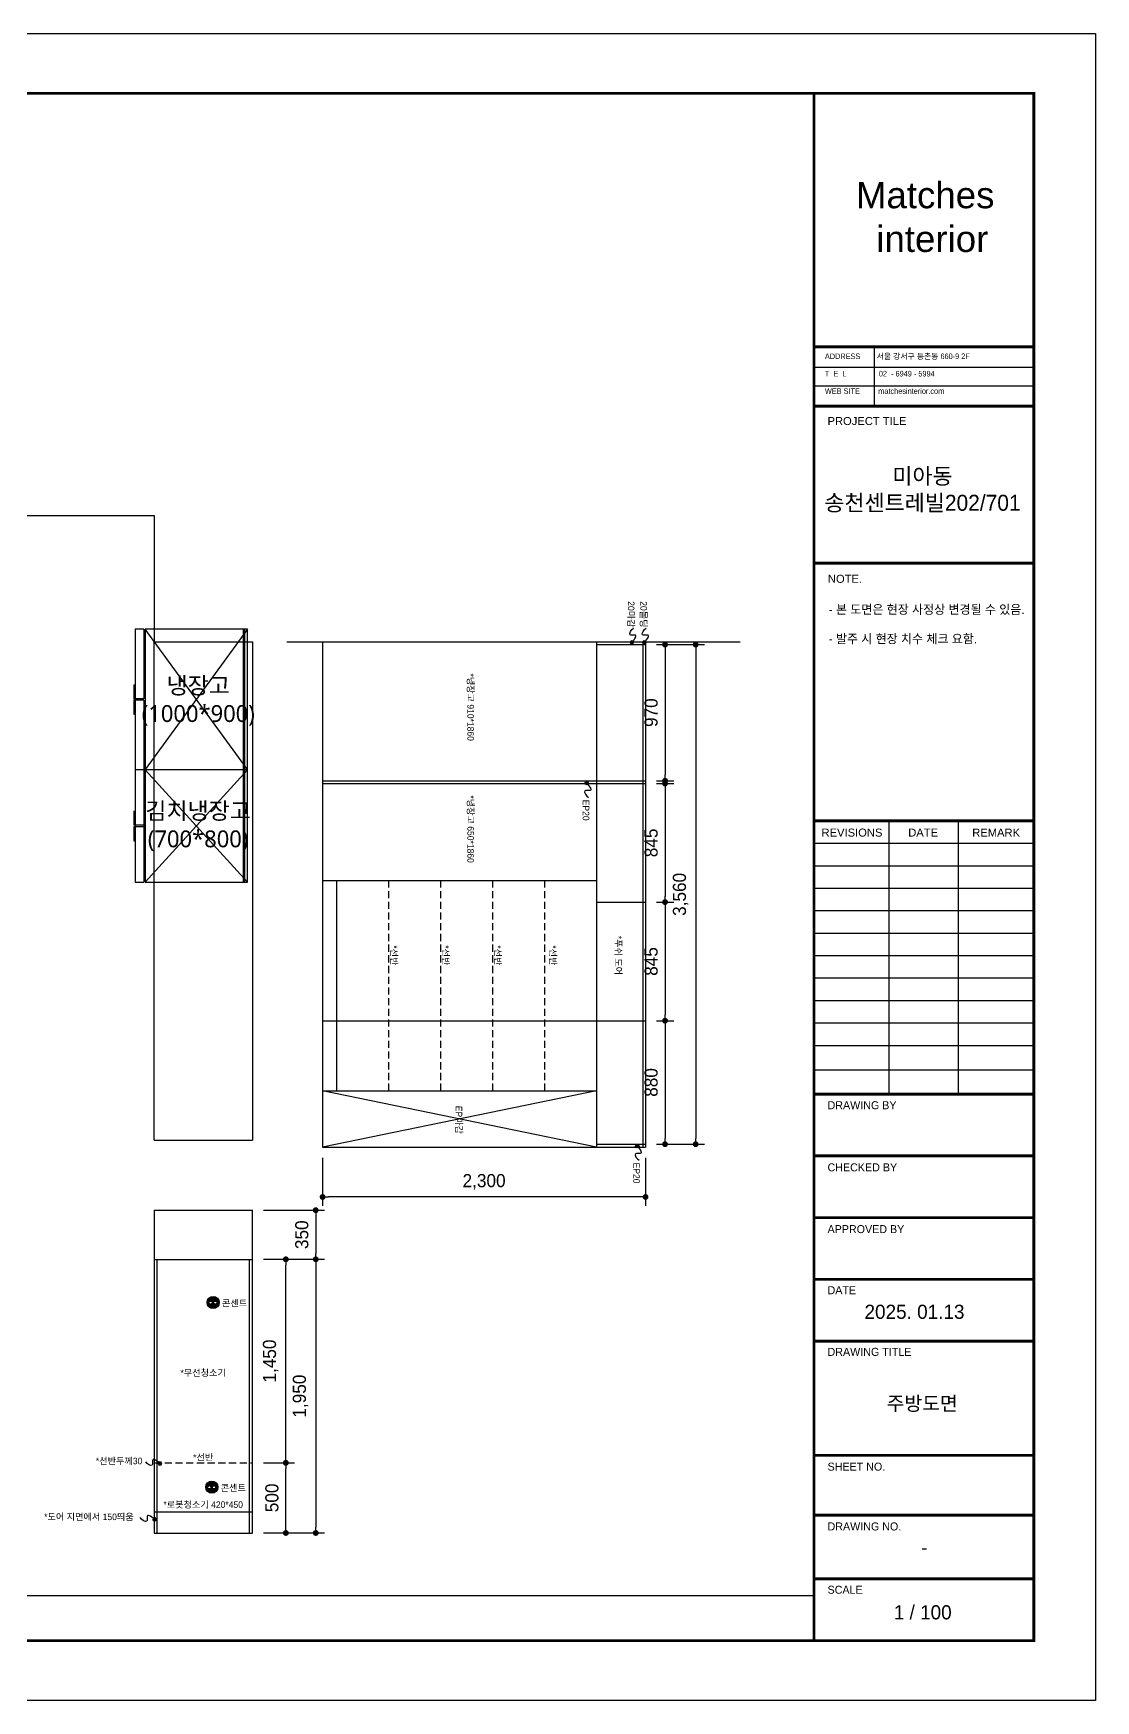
# Model space of a CAD drawing. Header units: millimetres. Extents: x -224448 to 1592092, y -164641 to 319001.
# Drawn here: x 59476 to 67042, y 128131 to 140011 of the extents above; entities that cross this region are included whole.
import ezdxf
from ezdxf.enums import TextEntityAlignment as Align

# ---------------------------------------------------------------- set-up
doc = ezdxf.new("R2010")
doc.units = ezdxf.units.MM
doc.linetypes.add('HIDDEN', pattern=[9.525, 6.35, -3.175])
doc.layers.get('Defpoints').update_dxf_attribs({"color": 35})
for name, color, linetype in [('FUR', 6, 'Continuous'), ('I-SYM', 4, 'Continuous'), ('I-TEXT', 7, 'Continuous'), ('I_FORMAT', 7, 'Continuous'), ('I_FUR', 6, 'Continuous'), ('I_HAT', 8, 'Continuous'), ('I_TXT', 7, 'Continuous'), ('Layer 1', 7, 'Continuous')]:
    doc.layers.add(name, color=color, linetype=linetype)
doc.styles.add('GHS', font='Dotum.ttf')
doc.styles.add('HY울릉도', font='')
doc.styles.add('NTOP', font='Dotum.ttf')
doc.styles.add('sim', font='')
doc.styles.get("Standard").update_dxf_attribs({"font": 'arial.ttf'})
doc.styles.add('맑은고딕', font='malgun.ttf')
doc.styles.add('주석', font='arial.ttf')
doc.styles.get('HY울릉도').set_extended_font_data('HY울릉도L')
doc.styles.get('sim').set_extended_font_data('Pretendard Variable Light')
doc.dimstyles.new('HOON DIM', dxfattribs={"dimscale": 52, "dimtxt": 1.8, "dimasz": 0.8, "dimexe": 1.2, "dimexo": 1.5, "dimgap": 1, "dimtad": 1, "dimdec": 0, "dimzin": 0, "dimdsep": 46, "dimlunit": 6, "dimtxsty": 'GHS', "dimblk": 'DOT', "dimcen": 3, "dimclrd": 6, "dimclre": 6, "dimclrt": 3, "dimadec": 0, "dimazin": 0, "dimtm": 1e-09, "dimtfac": 1, "dimtdec": 0, "dimtix": 1, "dimtmove": 2, "dimatfit": 3, "dimldrblk": 'DOT', "dimfxl": 1, "dimtolj": 1, "dimtzin": 0, "dimarcsym": 0})

# ---------------------------------------------------------------- blocks, each defined once
blk = doc.blocks.new('마감지시')
at = {"layer": 'I-SYM'}
blk.add_hatch(color=256, dxfattribs=at).paths.add_polyline_path([(100285, -105169, 1), (100395, -105169, 1)])
blk.add_circle((100340, -105169), 55.1, dxfattribs=at)
blk.add_open_spline([(100340, -105169), (100472, -105076), (100636, -104989), (100521, -105343), (100750, -105224), (100793, -105160)], degree=3, knots=[104.407257, 104.407257, 104.407257, 104.407257, 483.492448, 667.725925, 958.402292, 958.402292, 958.402292, 958.402292], dxfattribs=at)
blk = doc.blocks.new('_Dot')
at = {"color": 0, "linetype": 'ByBlock', "lineweight": -2}
blk.add_line((-0.5, 0), (-1, 0), dxfattribs=at)
at = {"color": 0, "linetype": 'ByBlock', "const_width": 0.5}
blk.add_lwpolyline([(-0.25, 0, 1), (0.25, 0, 1)], format="xyb", close=True, dxfattribs=at)
blk = doc.blocks.new('*D1059')
at = {"color": 6, "lineweight": -2, "transparency": 16777216}
for p, q in [((63914, 135656), (64037, 135656)), ((63975, 135614), (63975, 134727)), ((63914, 134686), (64037, 134686))]:
    blk.add_line(p, q, dxfattribs=at)
at = {"layer": 'Defpoints', "color": 0, "transparency": 16777216}
for p in [(63836, 135656), (63836, 134686), (63975, 134686)]:
    blk.add_point(p, dxfattribs=at)
at = {"color": 6, "lineweight": -2, "transparency": 16777216, "xscale": 41.6, "yscale": 41.6, "zscale": 41.6}
for p, rotation in [((63975, 135656), 90), ((63975, 134686), 270)]:
    blk.add_blockref('_Dot', p, dxfattribs=dict(at, rotation=rotation))
at = {"color": 3, "transparency": 16777216, "insert": (63876, 135171), "char_height": 93.6, "attachment_point": 5, "rotation": 90, "style": 'GHS'}
blk.add_mtext('\\A1;970', dxfattribs=at)
blk = doc.blocks.new('*D1060')
at = {"color": 6, "lineweight": -2, "transparency": 16777216}
for p, q in [((63914, 134666), (64037, 134666)), ((63975, 134624), (63975, 133862)), ((63914, 133821), (64037, 133821))]:
    blk.add_line(p, q, dxfattribs=at)
at = {"layer": 'Defpoints', "color": 0, "transparency": 16777216}
for p in [(63836, 134666), (63836, 133821), (63975, 133821)]:
    blk.add_point(p, dxfattribs=at)
at = {"color": 6, "lineweight": -2, "transparency": 16777216, "xscale": 41.6, "yscale": 41.6, "zscale": 41.6}
for p, rotation in [((63975, 134666), 90), ((63975, 133821), 270)]:
    blk.add_blockref('_Dot', p, dxfattribs=dict(at, rotation=rotation))
at = {"color": 3, "transparency": 16777216, "insert": (63876, 134243), "char_height": 93.6, "attachment_point": 5, "rotation": 90, "style": 'GHS'}
blk.add_mtext('\\A1;845', dxfattribs=at)
blk = doc.blocks.new('*D1061')
at = {"color": 6, "lineweight": -2, "transparency": 16777216}
for p, q in [((63914, 133821), (64038, 133821)), ((63975, 133779), (63975, 133017)), ((63914, 132976), (64038, 132976))]:
    blk.add_line(p, q, dxfattribs=at)
at = {"layer": 'Defpoints', "color": 0, "transparency": 16777216}
for p in [(63836, 133821), (63836, 132976), (63975, 132976)]:
    blk.add_point(p, dxfattribs=at)
at = {"color": 6, "lineweight": -2, "transparency": 16777216, "xscale": 41.6, "yscale": 41.6, "zscale": 41.6}
for p, rotation in [((63975, 133821), 90), ((63975, 132976), 270)]:
    blk.add_blockref('_Dot', p, dxfattribs=dict(at, rotation=rotation))
at = {"color": 3, "transparency": 16777216, "insert": (63876, 133398), "char_height": 93.6, "attachment_point": 5, "rotation": 90, "style": 'GHS'}
blk.add_mtext('\\A1;845', dxfattribs=at)
blk = doc.blocks.new('*D1062')
at = {"color": 6, "lineweight": -2, "transparency": 16777216}
for p, q in [((63914, 132976), (64038, 132976)), ((63975, 132934), (63975, 132137)), ((63914, 132096), (64038, 132096))]:
    blk.add_line(p, q, dxfattribs=at)
at = {"layer": 'Defpoints', "color": 0, "transparency": 16777216}
for p in [(63836, 132976), (63836, 132096), (63975, 132096)]:
    blk.add_point(p, dxfattribs=at)
at = {"color": 6, "lineweight": -2, "transparency": 16777216, "xscale": 41.6, "yscale": 41.6, "zscale": 41.6}
for p, rotation in [((63975, 132976), 90), ((63975, 132096), 270)]:
    blk.add_blockref('_Dot', p, dxfattribs=dict(at, rotation=rotation))
at = {"color": 3, "transparency": 16777216, "insert": (63876, 132536), "char_height": 93.6, "attachment_point": 5, "rotation": 90, "style": 'GHS'}
blk.add_mtext('\\A1;880', dxfattribs=at)
blk = doc.blocks.new('*D1063')
at = {"color": 6, "lineweight": -2, "transparency": 16777216}
for p, q in [((63914, 135656), (64256, 135656)), ((64193, 135614), (64193, 132137)), ((63914, 132096), (64256, 132096))]:
    blk.add_line(p, q, dxfattribs=at)
at = {"layer": 'Defpoints', "color": 0, "transparency": 16777216}
for p in [(63836, 135656), (63836, 132096), (64193, 132096)]:
    blk.add_point(p, dxfattribs=at)
at = {"color": 6, "lineweight": -2, "transparency": 16777216, "xscale": 41.6, "yscale": 41.6, "zscale": 41.6}
for p, rotation in [((64193, 135656), 90), ((64193, 132096), 270)]:
    blk.add_blockref('_Dot', p, dxfattribs=dict(at, rotation=rotation))
at = {"color": 3, "transparency": 16777216, "insert": (64086, 133876), "char_height": 93.6, "attachment_point": 5, "rotation": 90, "style": 'GHS'}
blk.add_mtext('\\A1;3,560', dxfattribs=at)
blk = doc.blocks.new('*D1064')
at = {"color": 6, "lineweight": -2, "transparency": 16777216}
for p, q in [((61536, 131998), (61536, 131658)), ((63836, 131998), (63836, 131658)), ((63794, 131720), (61577, 131720))]:
    blk.add_line(p, q, dxfattribs=at)
at = {"layer": 'Defpoints', "color": 0, "transparency": 16777216}
for p in [(61536, 132076), (63836, 132076), (61536, 131720)]:
    blk.add_point(p, dxfattribs=at)
at = {"color": 6, "lineweight": -2, "transparency": 16777216, "xscale": 41.6, "yscale": 41.6, "zscale": 41.6, "rotation": 180}
blk.add_blockref('_Dot', (61536, 131720), dxfattribs=at)
at = {"color": 6, "lineweight": -2, "transparency": 16777216, "xscale": 41.6, "yscale": 41.6, "zscale": 41.6}
blk.add_blockref('_Dot', (63836, 131720), dxfattribs=at)
at = {"color": 3, "transparency": 16777216, "insert": (62686, 131828), "char_height": 93.6, "attachment_point": 5, "style": 'GHS'}
blk.add_mtext('\\A1;2,300', dxfattribs=at)
blk = doc.blocks.new('*D1065')
at = {"color": 6, "lineweight": -2, "transparency": 16777216}
for p, q in [((61114, 129826), (61336, 129826)), ((61274, 129367), (61274, 129784)), ((61114, 129326), (61336, 129326))]:
    blk.add_line(p, q, dxfattribs=at)
at = {"layer": 'Defpoints', "color": 0, "transparency": 16777216}
for p in [(61036, 129826), (61274, 129826), (61036, 129326)]:
    blk.add_point(p, dxfattribs=at)
at = {"color": 6, "lineweight": -2, "transparency": 16777216, "xscale": 41.6, "yscale": 41.6, "zscale": 41.6}
for p, rotation in [((61274, 129826), 90), ((61274, 129326), 270)]:
    blk.add_blockref('_Dot', p, dxfattribs=dict(at, rotation=rotation))
at = {"color": 3, "transparency": 16777216, "insert": (61175, 129576), "char_height": 93.6, "attachment_point": 5, "rotation": 90, "style": 'GHS'}
blk.add_mtext('\\A1;500', dxfattribs=at)
blk = doc.blocks.new('*D1066')
at = {"color": 6, "lineweight": -2, "transparency": 16777216}
for p, q in [((61114, 131276), (61336, 131276)), ((61274, 129867), (61274, 131234)), ((61114, 129826), (61336, 129826))]:
    blk.add_line(p, q, dxfattribs=at)
at = {"layer": 'Defpoints', "color": 0, "transparency": 16777216}
for p in [(61036, 131276), (61274, 131276), (61036, 129826)]:
    blk.add_point(p, dxfattribs=at)
at = {"color": 6, "lineweight": -2, "transparency": 16777216, "xscale": 41.6, "yscale": 41.6, "zscale": 41.6}
for p, rotation in [((61274, 131276), 90), ((61274, 129826), 270)]:
    blk.add_blockref('_Dot', p, dxfattribs=dict(at, rotation=rotation))
at = {"color": 3, "transparency": 16777216, "insert": (61166, 130551), "char_height": 93.6, "attachment_point": 5, "rotation": 90, "style": 'GHS'}
blk.add_mtext('\\A1;1,450', dxfattribs=at)
blk = doc.blocks.new('*D1067')
at = {"color": 6, "lineweight": -2, "transparency": 16777216}
for p, q in [((61114, 131276), (61549, 131276)), ((61487, 131234), (61487, 129367)), ((61114, 129326), (61549, 129326))]:
    blk.add_line(p, q, dxfattribs=at)
at = {"layer": 'Defpoints', "color": 0, "transparency": 16777216}
for p in [(61036, 131276), (61036, 129326), (61487, 129326)]:
    blk.add_point(p, dxfattribs=at)
at = {"color": 6, "lineweight": -2, "transparency": 16777216, "xscale": 41.6, "yscale": 41.6, "zscale": 41.6}
for p, rotation in [((61487, 131276), 90), ((61487, 129326), 270)]:
    blk.add_blockref('_Dot', p, dxfattribs=dict(at, rotation=rotation))
at = {"color": 3, "transparency": 16777216, "insert": (61379, 130301), "char_height": 93.6, "attachment_point": 5, "rotation": 90, "style": 'GHS'}
blk.add_mtext('\\A1;1,950', dxfattribs=at)
blk = doc.blocks.new('*D1068')
at = {"color": 6, "lineweight": -2, "transparency": 16777216}
for p, q in [((61114, 131626), (61549, 131626)), ((61487, 131584), (61487, 131317)), ((61114, 131276), (61549, 131276))]:
    blk.add_line(p, q, dxfattribs=at)
at = {"layer": 'Defpoints', "color": 0, "transparency": 16777216}
for p in [(61036, 131626), (61036, 131276), (61487, 131276)]:
    blk.add_point(p, dxfattribs=at)
at = {"color": 6, "lineweight": -2, "transparency": 16777216, "xscale": 41.6, "yscale": 41.6, "zscale": 41.6}
for p, rotation in [((61487, 131626), 90), ((61487, 131276), 270)]:
    blk.add_blockref('_Dot', p, dxfattribs=dict(at, rotation=rotation))
at = {"color": 3, "transparency": 16777216, "insert": (61388, 131451), "char_height": 93.6, "attachment_point": 5, "rotation": 90, "style": 'GHS'}
blk.add_mtext('\\A1;350', dxfattribs=at)
blk = doc.blocks.new('콘센트')
at = {"ltscale": 50}
h = blk.add_hatch(color=150, dxfattribs=at)
h.dxf.hatch_style = 1
edge = h.paths.add_edge_path()
edge.add_arc((-34286, -6087), 100, 0, 360)
edge = h.paths.add_edge_path(flags=16)
edge.add_arc((-34248, -6089), 26, 0, 360)
edge = h.paths.add_edge_path(flags=16)
edge.add_arc((-34325, -6089), 26, 0, 360)
at = {"color": 150, "ltscale": 50}
for centre, radius in [((-34286, -6087), 100), ((-34325, -6089), 26), ((-34248, -6089), 26)]:
    blk.add_circle(centre, radius, dxfattribs=at)

msp = doc.modelspace()

# ---------------------------------------------------------------- linework, layer by layer
at = {"color": 2}
for p, q in [((58715.516, 136575.6), (60335.516, 136575.6)), ((60335.516, 136575.6), (60335.516, 135675.6)), ((60335.516, 135675.6), (61035.516, 135675.6)), ((60335.516, 132125.6), (60335.516, 135675.6)), ((61035.516, 135675.6), (61035.516, 132125.6)), ((61281.9, 135675.6), (64510.567, 135675.6)), ((61535.516, 135675.6), (61535.516, 132075.6)), ((63485.516, 135675.6), (63835.516, 135675.6)), ((63485.516, 135675.6), (63485.516, 132075.6)), ((63815.516, 135675.6), (63815.516, 132075.6)), ((63835.516, 135675.6), (63835.516, 132075.6)), ((63485.516, 135655.6), (63835.516, 135655.6)), ((61535.516, 134685.6), (63835.516, 134685.6)), ((61535.516, 134665.6), (63835.516, 134665.6)), ((61535.516, 133975.6), (63485.516, 133975.6)), ((61635.516, 133975.6), (61635.516, 132475.6)), ((63485.516, 133820.6), (63835.516, 133820.6)), ((61535.516, 132975.6), (63485.516, 132975.6)), ((63485.516, 132975.6), (63835.516, 132975.6)), ((61535.516, 132475.6), (63485.516, 132475.6)), ((63485.516, 132075.6), (61535.516, 132475.6)), ((63485.516, 132475.6), (61535.516, 132075.6)), ((60335.516, 132125.6), (61035.516, 132125.6)), ((61535.516, 132075.6), (63835.516, 132075.6)), ((63485.516, 132095.6), (63835.516, 132095.6)), ((60335.516, 131625.6), (61035.516, 131625.6)), ((60335.516, 131625.6), (60335.516, 129325.6)), ((61035.516, 129325.6), (61035.516, 131625.6)), ((60335.516, 131275.6), (61035.516, 131275.6)), ((60355.516, 131275.6), (60355.516, 129325.6)), ((61015.516, 129325.6), (61015.516, 131275.6)), ((60335.516, 129475.6), (61035.516, 129475.6)), ((60335.516, 129325.6), (61035.516, 129325.6))]:
    msp.add_line(p, q, dxfattribs=at)
at = {"layer": 'Defpoints'}
msp.add_lwpolyline([(50241.832, 140011.209), (67041.832, 140011.209), (67041.832, 128131.209), (50241.832, 128131.209)], close=True, dxfattribs=at)
at = {"layer": 'FUR'}
for p, q in [((60201.456, 135764.857), (60201.456, 135269.857)), ((60261.456, 135764.857), (60201.456, 135764.857)), ((60261.456, 135764.857), (60261.456, 135269.857)), ((60271.456, 135764.857), (60271.456, 134764.857)), ((61001.456, 135764.857), (60271.456, 135764.857)), ((60971.456, 134764.857), (60971.456, 135764.857)), ((60981.456, 134764.857), (60981.456, 135764.857)), ((61001.456, 134764.857), (61001.456, 135764.857)), ((60191.456, 135369.857), (60191.456, 135269.857)), ((60191.456, 135369.857), (60201.456, 135369.857)), ((60201.456, 135269.857), (60191.456, 135269.857)), ((60191.456, 135259.857), (60191.456, 135159.857)), ((60201.456, 135259.857), (60191.456, 135259.857)), ((60261.456, 135269.857), (60201.456, 135269.857)), ((60201.456, 135259.857), (60201.456, 134764.857)), ((60261.456, 135259.857), (60201.456, 135259.857)), ((60261.456, 135259.857), (60261.456, 134764.857)), ((60191.456, 135159.857), (60201.456, 135159.857)), ((60201.456, 134764.857), (60261.456, 134764.857)), ((60201.478, 134763.245), (60201.478, 134258.245)), ((60261.478, 134763.245), (60201.478, 134763.245)), ((60261.478, 134763.245), (60261.478, 133963.245)), ((60271.456, 134764.857), (61001.456, 134764.857)), ((60271.478, 134763.245), (60271.478, 133963.245)), ((61001.478, 134763.245), (60271.478, 134763.245)), ((60971.478, 133963.245), (60971.478, 134763.245)), ((60981.478, 133963.245), (60981.478, 134763.245)), ((61001.478, 133963.245), (61001.478, 134763.245)), ((60191.478, 134468.245), (60191.478, 134368.245)), ((60191.478, 134468.245), (60201.478, 134468.245)), ((60201.478, 134368.245), (60191.478, 134368.245)), ((60261.478, 134368.245), (60201.478, 134368.245)), ((60191.478, 134358.245), (60191.478, 134258.245)), ((60201.478, 134358.245), (60191.478, 134358.245)), ((60191.478, 134258.245), (60201.478, 134258.245)), ((60261.478, 134358.245), (60201.478, 134358.245)), ((60201.478, 134258.245), (60201.478, 133963.245)), ((60201.478, 133963.245), (60261.478, 133963.245)), ((60271.478, 133963.245), (61001.478, 133963.245))]:
    msp.add_line(p, q, dxfattribs=at)
at = {"layer": 'I_FORMAT'}
for p, q in [((65463.418, 137777.806), (65463.418, 137354.726)), ((65035.78, 137633.639), (66601.793, 137633.639)), ((65035.819, 137499.239), (66603.646, 137499.239)), ((65570.035, 132446.068), (65570.035, 134393.78)), ((66066.131, 132452.665), (66066.131, 134400.377)), ((65035.819, 134240.377), (66601.832, 134240.377)), ((65035.819, 134080.377), (66601.832, 134080.377)), ((65035.819, 133920.377), (66601.832, 133920.377)), ((65035.819, 133760.377), (66601.832, 133760.377)), ((65035.819, 133600.377), (66601.832, 133600.377)), ((65035.819, 133440.377), (66601.832, 133440.377)), ((65035.819, 133280.377), (66601.832, 133280.377)), ((65035.819, 133120.377), (66601.832, 133120.377)), ((65035.819, 132960.377), (66601.832, 132960.377)), ((65035.819, 132800.377), (66601.832, 132800.377)), ((65035.819, 132626.521), (66601.832, 132626.521)), ((65035.819, 128878.809), (50681.832, 128878.809))]:
    msp.add_line(p, q, dxfattribs=at)
for points, const_width in [([(65035.819, 128558.809), (50681.832, 128558.809), (50681.832, 139583.609), (65035.819, 139583.609)], 20.087), ([(65035.819, 139583.609), (65035.819, 128555.405)], 20.087), ([(65035.819, 139583.609), (66601.832, 139583.609), (66601.832, 128558.809), (65035.819, 128558.809)], 20.087), ([(65035.819, 137777.806), (66601.832, 137777.806)], 20.087), ([(65035.819, 137355.072), (66599.249, 137355.072)], 20.087), ([(65035.819, 136235.936), (66601.832, 136235.936)], 20.087), ([(65035.819, 134400.377), (66601.832, 134400.377)], 20.087), ([(65035.819, 132452.665), (66601.832, 132452.665)], 20.087), ([(66601.832, 132452.665), (65201.832, 132452.665)], 8), ([(65035.819, 132012.665), (66601.832, 132012.665)], 20.087), ([(65035.819, 131572.665), (66601.832, 131572.665)], 20.087), ([(65035.819, 131132.665), (66601.832, 131132.665)], 20.087), ([(65035.819, 130692.665), (66601.832, 130692.665)], 20.087), ([(65035.819, 129878.809), (66601.832, 129878.809)], 20.087), ([(65201.832, 129878.809), (66601.832, 129878.809)], 12), ([(65035.819, 129452.665), (66601.832, 129452.665)], 20.087), ([(65201.832, 129452.665), (66601.832, 129452.665)], 12), ([(65035.819, 128998.809), (66601.832, 128998.809)], 20.087), ([(65201.832, 128998.809), (66601.832, 128998.809)], 12)]:
    msp.add_lwpolyline(points, dxfattribs=dict(at, const_width=const_width))
at = {"layer": 'I_FUR', "color": 9, "linetype": 'HIDDEN', "ltscale": 8}
for p, q in [((62005.516, 133975.6), (62005.516, 132475.6)), ((62375.516, 133975.6), (62375.516, 132475.6)), ((62745.516, 133975.6), (62745.516, 132475.6)), ((63115.516, 133975.6), (63115.516, 132475.6)), ((60335.516, 129825.6), (61035.516, 129825.6))]:
    msp.add_line(p, q, dxfattribs=at)
at = {"layer": 'I_HAT'}
for p, q in [((61001.456, 134764.857), (60271.456, 135764.857)), ((61001.456, 135764.857), (60271.456, 134764.857)), ((61001.478, 133963.245), (60271.478, 134763.245)), ((61001.478, 134763.245), (60271.478, 133963.245))]:
    msp.add_line(p, q, dxfattribs=at)

# ---------------------------------------------------------------- block references
at = {"xscale": 0.4320000000000001, "yscale": 0.4320000000000001, "zscale": 0.4320000000000001}
for p in [(75567.389, 133597.392), (75557.777, 132282.338)]:
    msp.add_blockref('콘센트', p, dxfattribs=at)
at = {"layer": 'I-SYM', "color": 9, "linetype": 'Continuous', "ltscale": 0.5, "yscale": 0.2249997949155083, "zscale": 0.2249997948805837}
for p, xscale, rotation in [((84986.83, 110808.105), -0.2249997949155083, 264.1714348106053), ((85075.775, 110808.105), -0.2249997949155083, 264.1714348106053), ((84665.048, 159531.395), 0.2249997949155083, 275.8285651893947), ((85025.105, 156945.713), 0.2249997949155083, 275.8285651893947), ((85240.134, 151068.999), -0.2249997949155083, 354.1714348106053), ((85201.278, 150670.787), -0.2249997949155083, 354.1714348106053)]:
    msp.add_blockref('마감지시', p, dxfattribs=dict(at, xscale=xscale, rotation=rotation))

# ---------------------------------------------------------------- texts
at = {"insert": (65806.751, 130243.643), "char_height": 100.8, "width": 1850.52173, "attachment_point": 5, "style": 'sim'}
msp.add_mtext('{\\fGulim|b0|i0|c129|p50;주방도면}', dxfattribs=at)
at = {"layer": 'I-TEXT', "color": 0, "style": 'NTOP'}
for s, rotation, p in [('20마감', 269.9114548, (63733.59, 135871.104)), ('20몰딩', 269.9114548, (63822.534, 135871.104)), ('*냉장고 910*1860', 269.9114548, (62590.338, 135210.055)), ('*냉장고 650*1860', 269.9114548, (62590.338, 134341.137)), ('EP20', 269.9114548, (63411.808, 134476.134)), ('*푸쉬 도어', 269.9114548, (63643.071, 133441.344)), ('*선반', 269.9114548, (62043.71, 133441.344)), ('*선반', 269.9114548, (62412.154, 133441.344)), ('*선반', 269.9114548, (62783.347, 133441.344)), ('*선반', 269.9114548, (63176.537, 133441.344)), ('EP마감', 269.9114548, (62506.831, 132269.241)), ('EP20', 269.9114548, (63771.864, 131890.451)), ('콘센트', 359.9114548, (60908.862, 130962.876)), ('*무선청소기', 359.9114548, (60685.19, 130467.243)), ('*선반두께30', 359.9114548, (60086.548, 129839.28)), ('*선반', 359.9114548, (60685.19, 129864.993)), ('콘센트', 359.9114548, (60899.25, 129647.822)), ('*로봇청소기 420*450', 359.9114548, (60685.19, 129528.203)), ('*도어 지면에서 150띄움', 359.9114548, (59871.441, 129441.067))]:
    msp.add_text(s, height=46.5, rotation=rotation, dxfattribs=at).set_placement(p, align=Align.MIDDLE_CENTER)
at = {"layer": 'I_FORMAT'}
for s, height, p in [('PROJECT TILE', 57.01521, (65132.284, 137220.352)), ('NOTE.', 57.0152, (65134.867, 136096.173))]:
    msp.add_text(s, height=height, dxfattribs=at).set_placement(p)
for s, p in [('REVISIONS', (65306.253, 134316.418)), ('DATE', (65813.206, 134316.418)), ('REMARK', (66333.055, 134316.073))]:
    msp.add_text(s, height=57.0152, dxfattribs=at).set_placement(p, align=Align.MIDDLE_CENTER)
at = {"layer": 'I_FORMAT', "style": 'sim'}
for s, height, p in [('DRAWING BY', 57.0152, (65132.284, 132345.262)), ('CHECKED BY', 57.0152, (65132.284, 131902.543)), ('APPROVED BY', 57.01521, (65132.284, 131462.543)), ('DATE', 57.0152, (65132.284, 131027.028)), ('2025. 01.13', 100.8, (65395.544, 130851.735)), ('DRAWING TITLE', 57.01521, (65132.284, 130588.037)), ('SHEET NO.', 57.0152, (65132.284, 129770.239)), ('DRAWING NO.', 57.01521, (65132.284, 129344.095)), ('SCALE', 57.0152, (65132.284, 128893))]:
    msp.add_text(s, height=height, dxfattribs=at).set_placement(p)
msp.add_text('-', height=100.8, dxfattribs=at).set_placement((65821.878, 129223.276), align=Align.MIDDLE_CENTER)
at = {"layer": 'I_FORMAT', "insert": (65113.421, 137730.027), "char_height": 57.015209, "width": 1607.56042, "attachment_point": 1, "line_spacing_factor": 0.93}
msp.add_mtext('{\\fGulim|b0|i0|c129|p50;\\H0.7x;ADDRESS        서울 강서구 등촌동 660-9 2F\\P\\fArial|b0|i0|c129|p34;\\P\\fGulim|b0|i0|c129|p50;T  E  L  \\fArial|b0|i0|c129|p34;          \\fArial|b0|i0|c0|p34;   \\fGulim|b0|i0|c129|p50;02  - 6949 - 5994\\P\\fArial|b0|i0|c129|p34;\\P\\fGulim|b0|i0|c129|p50;WEB SITE         matchesinterior.com}', dxfattribs=at)
at = {"layer": 'I_FORMAT', "insert": (65808.429, 136755.432), "char_height": 114.03042, "width": 3524.80329, "attachment_point": 5}
msp.add_mtext('{\\fGulim|b0|i0|c129|p50;미아동\\P송천센트레빌202/701}', dxfattribs=at)
at = {"layer": 'I_FORMAT', "linetype": 'ByBlock', "insert": (65140.864, 135937.461), "char_height": 62.71673, "width": 1385.94187, "attachment_point": 1, "style": 'HY울릉도'}
msp.add_mtext('{\\fPretendard Variable Light|b0|i0|c129|p2;- 본 도면은 현장 사정상 변경될 수 있음.\\P\\P- 발주 시 현장 치수 체크 요함.}', dxfattribs=at)
at = {"layer": 'I_FORMAT', "insert": (65810.182, 128759.947), "char_height": 100.8, "width": 1850.52173, "attachment_point": 5, "style": 'sim'}
msp.add_mtext('1 / 100', dxfattribs=at)
at = {"layer": 'I_TXT', "char_height": 120, "width": 3000, "attachment_point": 5, "style": '맑은고딕'}
for s, insert in [('냉장고\\P(1000*900)', (60650.336, 135251.355)), ('김치냉장고\\P(700*800)', (60649.267, 134358.354))]:
    msp.add_mtext(s, dxfattribs=dict(at, insert=insert))
at = {"layer": 'Layer 1', "color": 250, "insert": (65334.391, 138450.717), "char_height": 186.912, "attachment_point": 7, "style": '주석'}
msp.add_mtext('Matches\\P  interior', dxfattribs=at)

# ---------------------------------------------------------------- dimensions: what is measured, and where the dimension line sits
at = {"color": 2}
for base, p1, p2, angle, picture, middle in [((63974.589, 134685.6), (63835.516, 135655.6), (63835.516, 134685.6), 270, '*D1059', (63875.726, 135170.6)), ((64193.383, 132095.6), (63835.516, 135655.6), (63835.516, 132095.6), 270, '*D1063', (64085.502, 133875.6)), ((63974.589, 133820.6), (63835.516, 134665.6), (63835.516, 133820.6), 270, '*D1060', (63875.726, 134243.1)), ((63975.253, 132975.6), (63835.516, 133820.6), (63835.516, 132975.6), 270, '*D1061', (63876.389, 133398.1)), ((63975.253, 132095.6), (63835.516, 132975.6), (63835.516, 132095.6), 270, '*D1062', (63876.389, 132535.6)), ((61486.579, 131275.6), (61035.516, 131625.6), (61035.516, 131275.6), 90, '*D1068', (61387.716, 131450.6)), ((61273.632, 131275.6), (61035.516, 129825.6), (61035.516, 131275.6), 90, '*D1066', (61165.751, 130550.6)), ((61486.579, 129325.6), (61035.516, 131275.6), (61035.516, 129325.6), 90, '*D1067', (61378.699, 130300.6)), ((61273.632, 129825.6), (61035.516, 129325.6), (61035.516, 129825.6), 90, '*D1065', (61174.768, 129575.6))]:
    dim = msp.add_linear_dim(base=base, p1=p1, p2=p2, angle=angle, dimstyle='HOON DIM', override={"dimfxl": 1.35}, dxfattribs=at)
    dim.commit()
    dim.dimension.update_dxf_attribs({"geometry": picture, "text_midpoint": middle})
dim = msp.add_linear_dim(base=(61535.516, 131720.415), p1=(63835.516, 132075.6), p2=(61535.516, 132075.6), dimstyle='HOON DIM', override={"dimfxl": 1.35}, dxfattribs=at)
dim.commit()
dim.dimension.update_dxf_attribs({"geometry": '*D1064', "text_midpoint": (62685.516, 131828.295)})

doc.saveas('drawing.dxf')
